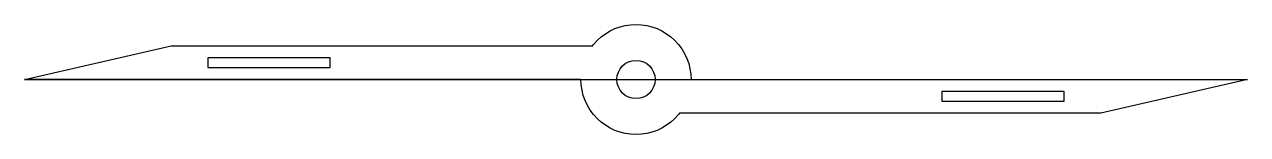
# Model space of a CAD drawing. Header units: millimetres. Extents: x -64 to 64, y -6 to 6.
import ezdxf

# ---------------------------------------------------------------- set-up
doc = ezdxf.new("R2010")
doc.units = ezdxf.units.MM
for name, color, linetype in [('CUT_INNER', 6, 'Continuous'), ('CUT_OUTER', 1, 'Continuous'), ('GUIDE', 3, 'Continuous')]:
    doc.layers.add(name, color=color, linetype=linetype)

msp = doc.modelspace()

# ---------------------------------------------------------------- linework, layer by layer
at = {"layer": 'CUT_INNER'}
for points in [[(-44.8, 1.26), (-32, 1.26), (-32, 2.26), (-44.8, 2.26)], [(32, -2.26), (44.8, -2.26), (44.8, -1.26), (32, -1.26)]]:
    msp.add_lwpolyline(points, close=True, dxfattribs=at)
msp.add_circle((0, 0), 2, dxfattribs=at)
at = {"layer": 'CUT_OUTER'}
msp.add_lwpolyline([(48.64, -3.52), (4.552, -3.52), (4.4525, -3.6541), (4.0729, -4.0729), (3.6541, -4.4525), (3.2001, -4.7893), (2.7152, -5.0799), (2.2043, -5.3215), (1.672, -5.512), (1.1237, -5.6493), (0.5646, -5.7323), (0, -5.76), (-0.5646, -5.7323), (-1.1237, -5.6493), (-1.672, -5.512), (-2.2043, -5.3215), (-2.7152, -5.0799), (-3.2001, -4.7893), (-3.6541, -4.4525), (-4.0729, -4.0729), (-4.4525, -3.6541), (-4.7893, -3.2001), (-5.0799, -2.7152), (-5.3215, -2.2043), (-5.512, -1.672), (-5.6493, -1.1237), (-5.7323, -0.5646), (-5.76, 0), (-48.64, 0), (-64, 0), (-48.64, 3.52), (-4.552, 3.52), (-4.4525, 3.6541), (-4.0729, 4.0729), (-3.6541, 4.4525), (-3.2001, 4.7893), (-2.7152, 5.0799), (-2.2043, 5.3215), (-1.672, 5.512), (-1.1237, 5.6493), (-0.5646, 5.7323), (0, 5.76), (0.5646, 5.7323), (1.1237, 5.6493), (1.672, 5.512), (2.2043, 5.3215), (2.7152, 5.0799), (3.2001, 4.7893), (3.6541, 4.4525), (4.0729, 4.0729), (4.4525, 3.6541), (4.7893, 3.2001), (5.0799, 2.7152), (5.3215, 2.2043), (5.512, 1.672), (5.6493, 1.1237), (5.7323, 0.5646), (5.76, 0), (64, 0)], close=True, dxfattribs=at)
at = {"layer": 'GUIDE'}
msp.add_lwpolyline([(-64, 0), (64, 0)], dxfattribs=at)

doc.saveas('drawing.dxf')
